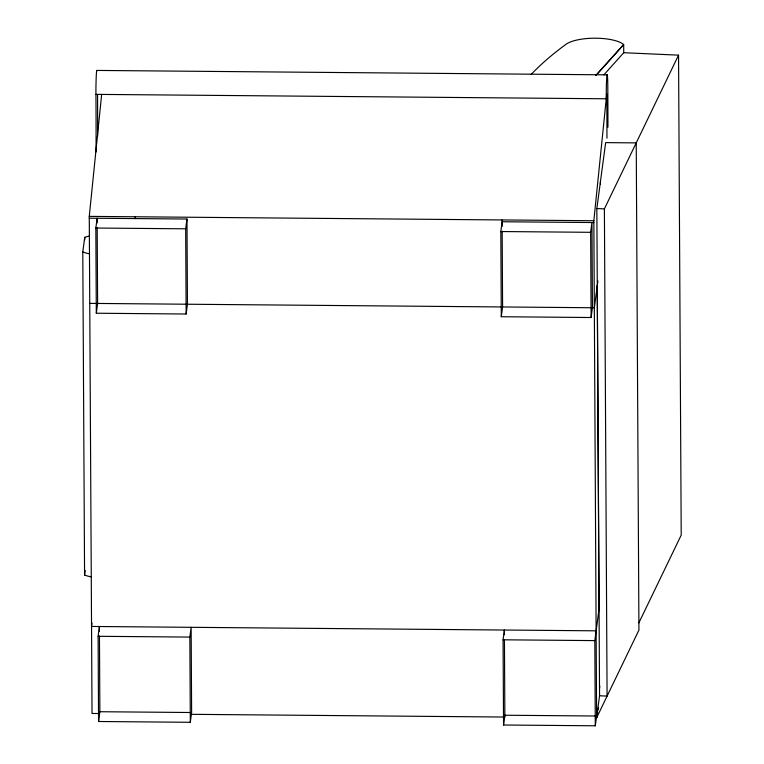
<?xml version="1.0" encoding="UTF-8"?>
<svg xmlns="http://www.w3.org/2000/svg" width="764" height="764" viewBox="0 0 764 764"><rect width="100%" height="100%" fill="white"/><g stroke="black" fill="none" stroke-linecap="round" stroke-linejoin="round"><path stroke-width="1.15" d="M99.177 713.528L92.024 713.471L89.264 216.374L101.66 94.421M597.725 712.029L596.608 717.835L599.549 695.775L596.846 208.553L605.651 142.62L636.231 142.887L638.933 630.099L596.608 717.835L593.848 220.739L606.74 93.962A179.187 7.535 -89.5 0 1 606.941 124.207L606.95 134.665A179.187 7.535 -89.5 0 1 606.95 138.188M91.145 576.81A19.959 6.379 -0.3 0 1 84.575 575.005L82.789 251.939L84.737 237.365A20.542 6.561 -0.3 0 1 89.14 236.076M89.273 218.189L186.97 219.029L187.447 304.234L186.139 314.014L96.312 313.23L95.834 228.035L97.143 218.256L97.171 222.983M96.312 313.23L97.611 303.451L97.19 227.72M84.575 575.005L85.176 570.517M91.995 623.013L91.537 626.451L596.121 630.825M190.312 722.295L189.844 637.09L191.143 627.32L191.621 712.516L190.312 722.295L98.575 721.502L98.098 636.297L99.406 626.518L99.435 631.255M98.575 721.502L99.874 711.723L99.454 635.992M186.139 314.014L185.671 228.808L186.97 219.029M591.116 317.518L590.648 232.313L591.947 222.534L592.425 307.739L591.116 317.518L501.289 316.735L500.812 231.54L502.12 221.761L593.857 222.553M501.289 316.735L502.588 306.956L502.168 231.225M596.598 716.021L595.29 725.8L503.552 725.007L503.075 639.802L504.383 630.033L504.412 634.76M503.552 725.007L504.851 715.228L595.404 716.011M597.897 281.028L594.335 307.758L502.588 306.956M595.29 725.8L594.822 640.604L599.071 608.755M599.511 688.517L599.816 686.187M598.164 709.708L598.613 707.388M599.549 695.775L607.084 696.109L604.391 208.887L678.547 55.151L623.72 52.716L603.875 74.853M638.885 622.851L681.211 535.115L678.547 55.151M596.092 75.321L623.682 44.56A31.085 9.932 -0.3 0 0 595.824 38.2A31.085 9.932 -0.3 0 0 566.344 44.064A839.97 268.374 -0.3 0 0 531.19 74.395M595.91 75.321L623.682 44.56L623.72 52.716M96.808 70.431L607.132 74.843M96.044 151.96A223.222 9.388 -89.5 0 0 95.93 94.373L606.244 98.785A18.174 0.764 -89.5 0 1 606.922 75.76A18.174 0.764 -89.5 0 1 607.8 87.182A258.452 10.868 -89.5 0 1 607.934 127.235M89.264 216.374L593.848 220.739M95.834 228.035L185.671 228.808M500.812 231.54L590.648 232.313M89.751 303.384L96.493 303.442M97.611 303.451L501.404 306.947M98.098 636.297L189.844 637.09M503.075 639.802L594.822 640.604M99.874 711.723L190.427 712.506M191.057 714.321L503.667 717.033M596.846 208.553L604.391 208.887M600.428 181.727L600.447 184.105M597.238 285.956L599.033 609.023M502.11 219.946L502.149 226.497M504.431 639.497L504.861 717.043M135.142 216.766L135.152 218.58M84.737 237.365L84.747 239.753M97.553 94.793A258.452 10.868 -89.5 0 1 97.591 136.527M95.93 94.373A18.174 0.764 -89.5 0 1 97.009 70.746M89.359 253.743A19.959 6.379 -0.3 0 1 82.789 251.939"/></g></svg>
